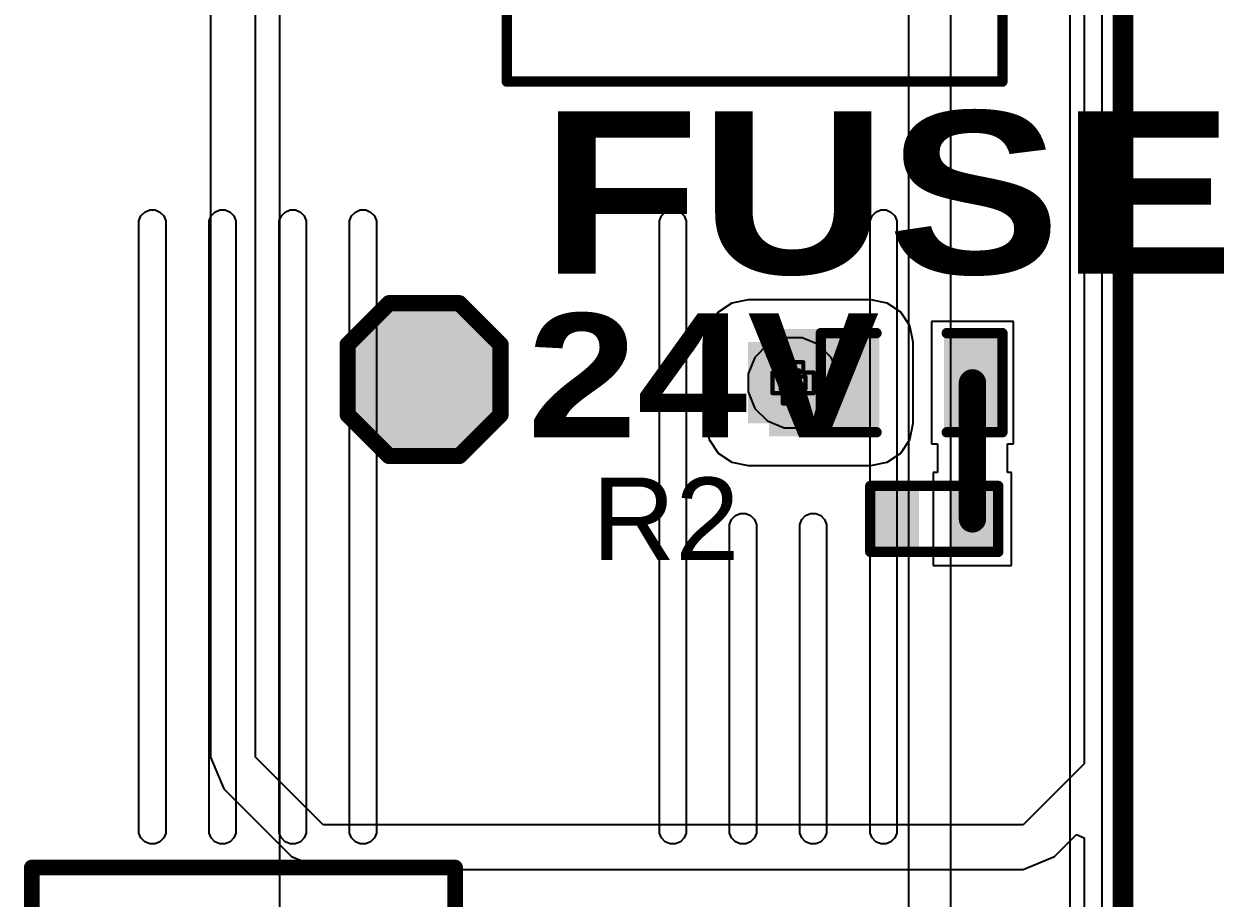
# Model space of a CAD drawing. Header units: inches. Extents: x -4 to 5258, y -4 to 5281.
# Drawn here: x 132.48 to 147.23, y 30.85 to 41.61 of the extents above; entities that cross this region are included whole.
import ezdxf

# ---------------------------------------------------------------- set-up
doc = ezdxf.new("R2010")
doc.units = ezdxf.units.IN
for name, color, linetype in [('Board Outline', 216, 'Continuous'), ('Bottom Layer', 5, 'Continuous'), ('Bottom Solder', 6, 'Continuous'), ('Drill Drawing', 1, 'Continuous'), ('Layer 1', 16, 'Continuous'), ('Layer 2', 76, 'Continuous'), ('Multi-Layer', 9, 'Continuous'), ('Pad Holes', 156, 'Continuous'), ('Top Layer', 1, 'Continuous'), ('Top Overlay', 2, 'Continuous'), ('Top Paste', 8, 'Continuous'), ('Top Solder', 216, 'Continuous'), ('Via Holes', 16, 'Continuous')]:
    doc.layers.add(name, color=color, linetype=linetype)
doc.styles.add('Arial', font='', dxfattribs={"height": 0.2})
doc.styles.add('Arial Black_Bold', font='', dxfattribs={"height": 0.2})
doc.styles.get('Arial').set_extended_font_data('Arial')
doc.styles.get('Arial Black_Bold').set_extended_font_data('Arial Black', bold=True)

# ---------------------------------------------------------------- blocks, each defined once
blk = doc.blocks.new('T__________35')
at = {"layer": 'Top Layer'}
blk.add_hatch(color=1, dxfattribs=at).paths.add_polyline_path([(0.381, 0.762), (-0.381, 0.762), (-0.762, 0.381), (-0.762, -0.381), (-0.381, -0.762), (0.381, -0.762), (0.762, -0.381), (0.762, 0.381)])
at = {"layer": 'Top Paste'}
blk.add_hatch(color=8, dxfattribs=at).paths.add_polyline_path([(0.381, 0.762), (-0.381, 0.762), (-0.762, 0.381), (-0.762, -0.381), (-0.381, -0.762), (0.381, -0.762), (0.762, -0.381), (0.762, 0.381)])
at = {"layer": 'Top Solder'}
blk.add_hatch(color=216, dxfattribs=at).paths.add_polyline_path([(0.432, 0.864), (-0.432, 0.864), (-0.864, 0.432), (-0.864, -0.432), (-0.432, -0.864), (0.432, -0.864), (0.864, -0.432), (0.864, 0.432)])
at = {"layer": 'Top Overlay'}
for points in [[(-0.94, 0.432, 0.2, 0.2, 0), (-0.432, 0.94, 0.2, 0.2, 0)], [(-0.432, 0.94, 0.2, 0.2, 0), (0.432, 0.94, 0.2, 0.2, 0)], [(0.432, 0.94, 0.2, 0.2, 0), (0.94, 0.432, 0.2, 0.2, 0)], [(-0.94, -0.432, 0.2, 0.2, 0), (-0.94, 0.432, 0.2, 0.2, 0)], [(0.94, -0.432, 0.2, 0.2, 0), (0.94, 0.432, 0.2, 0.2, 0)], [(-0.94, -0.432, 0.2, 0.2, 0), (-0.432, -0.94, 0.2, 0.2, 0)], [(0.432, -0.94, 0.2, 0.2, 0), (0.94, -0.432, 0.2, 0.2, 0)], [(-0.432, -0.94, 0.2, 0.2, 0), (0.432, -0.94, 0.2, 0.2, 0)]]:
    blk.add_lwpolyline(points, format="xyseb", dxfattribs=at)
for points in [[(-0.482, 0.94, 0.1, 0.1, 1), (-0.382, 0.94, 0.1, 0.1, 1)], [(-0.482, 0.94, 0.1, 0.1, 1), (-0.382, 0.94, 0.1, 0.1, 1)], [(0.382, 0.94, 0.1, 0.1, 1), (0.482, 0.94, 0.1, 0.1, 1)], [(0.382, 0.94, 0.1, 0.1, 1), (0.482, 0.94, 0.1, 0.1, 1)], [(-0.99, 0.432, 0.1, 0.1, 1), (-0.89, 0.432, 0.1, 0.1, 1)], [(-0.99, 0.432, 0.1, 0.1, 1), (-0.89, 0.432, 0.1, 0.1, 1)], [(0.89, 0.432, 0.1, 0.1, 1), (0.99, 0.432, 0.1, 0.1, 1)], [(0.89, 0.432, 0.1, 0.1, 1), (0.99, 0.432, 0.1, 0.1, 1)], [(-0.99, -0.432, 0.1, 0.1, 1), (-0.89, -0.432, 0.1, 0.1, 1)], [(-0.99, -0.432, 0.1, 0.1, 1), (-0.89, -0.432, 0.1, 0.1, 1)], [(0.89, -0.432, 0.1, 0.1, 1), (0.99, -0.432, 0.1, 0.1, 1)], [(0.89, -0.432, 0.1, 0.1, 1), (0.99, -0.432, 0.1, 0.1, 1)], [(-0.482, -0.94, 0.1, 0.1, 1), (-0.382, -0.94, 0.1, 0.1, 1)], [(-0.482, -0.94, 0.1, 0.1, 1), (-0.382, -0.94, 0.1, 0.1, 1)], [(0.382, -0.94, 0.1, 0.1, 1), (0.482, -0.94, 0.1, 0.1, 1)], [(0.382, -0.94, 0.1, 0.1, 1), (0.482, -0.94, 0.1, 0.1, 1)]]:
    blk.add_lwpolyline(points, format="xyseb", close=True, dxfattribs=at)
blk = doc.blocks.new('R___0402_166')
at = {"layer": 'Top Layer'}
for points in [[(-0.699, -0.318), (-0.699, 0.318), (-0.241, 0.318), (-0.241, -0.318)], [(0.241, -0.318), (0.241, 0.318), (0.699, 0.318), (0.699, -0.318)]]:
    blk.add_hatch(color=1, dxfattribs=at).paths.add_polyline_path(points)
at = {"layer": 'Top Paste'}
for points in [[(-0.699, -0.318), (-0.699, 0.318), (-0.241, 0.318), (-0.241, -0.318)], [(0.241, -0.318), (0.241, 0.318), (0.699, 0.318), (0.699, -0.318)]]:
    blk.add_hatch(color=8, dxfattribs=at).paths.add_polyline_path(points)
at = {"layer": 'Top Solder'}
for points in [[(-0.754, -0.373), (-0.754, 0.373), (-0.186, 0.373), (-0.186, -0.373)], [(0.186, -0.373), (0.186, 0.373), (0.754, 0.373), (0.754, -0.373)]]:
    blk.add_hatch(color=216, dxfattribs=at).paths.add_polyline_path(points)
at = {"layer": 'Top Overlay'}
for points in [[(-0.787, -0.406, 0.127, 0.127, 0), (-0.787, 0.406, 0.127, 0.127, 0)], [(-0.787, 0.406, 0.127, 0.127, 0), (0.787, 0.406, 0.127, 0.127, 0)], [(0.787, -0.406, 0.127, 0.127, 0), (0.787, 0.406, 0.127, 0.127, 0)], [(-0.787, -0.406, 0.127, 0.127, 0), (0.787, -0.406, 0.127, 0.127, 0)], [(-0.813, -0.432, 0.00323, 0.00323, 0), (0.813, -0.432, 0.00323, 0.00323, 0)]]:
    blk.add_lwpolyline(points, format="xyseb", dxfattribs=at)
for points in [[(-0.819, 0.406, 0.0635, 0.0635, 1), (-0.756, 0.406, 0.0635, 0.0635, 1)], [(-0.819, 0.406, 0.0635, 0.0635, 1), (-0.756, 0.406, 0.0635, 0.0635, 1)], [(0.756, 0.406, 0.0635, 0.0635, 1), (0.819, 0.406, 0.0635, 0.0635, 1)], [(0.756, 0.406, 0.0635, 0.0635, 1), (0.819, 0.406, 0.0635, 0.0635, 1)], [(-0.819, -0.406, 0.0635, 0.0635, 1), (-0.756, -0.406, 0.0635, 0.0635, 1)], [(-0.819, -0.406, 0.0635, 0.0635, 1), (-0.756, -0.406, 0.0635, 0.0635, 1)], [(-0.814, -0.432, 0.00161, 0.00161, 1), (-0.812, -0.432, 0.00161, 0.00161, 1)], [(0.756, -0.406, 0.0635, 0.0635, 1), (0.819, -0.406, 0.0635, 0.0635, 1)], [(0.756, -0.406, 0.0635, 0.0635, 1), (0.819, -0.406, 0.0635, 0.0635, 1)], [(0.812, -0.432, 0.00161, 0.00161, 1), (0.814, -0.432, 0.00161, 0.00161, 1)]]:
    blk.add_lwpolyline(points, format="xyseb", close=True, dxfattribs=at)
blk = doc.blocks.new('LED_0603_204')
at = {"layer": 'Top Layer'}
for points in [[(-1, 0.5), (-0.5, 0.5), (-0.5, -0.5), (-1, -0.5)], [(0.5, 0.5), (1, 0.5), (1, -0.5), (0.5, -0.5)]]:
    blk.add_hatch(color=1, dxfattribs=at).paths.add_polyline_path(points)
at = {"layer": 'Top Overlay'}
blk.add_hatch(color=2, dxfattribs=at).paths.add_polyline_path([(1.118, -0.66), (1.753, -0.66), (1.753, 0.66), (1.118, 0.66)])
at = {"layer": 'Top Paste'}
for points in [[(-1, 0.5), (-0.5, 0.5), (-0.5, -0.5), (-1, -0.5)], [(0.5, 0.5), (1, 0.5), (1, -0.5), (0.5, -0.5)]]:
    blk.add_hatch(color=8, dxfattribs=at).paths.add_polyline_path(points)
at = {"layer": 'Top Solder'}
for points in [[(-1.102, 0.602), (-0.398, 0.602), (-0.398, -0.602), (-1.102, -0.602)], [(0.398, 0.602), (1.102, 0.602), (1.102, -0.602), (0.398, -0.602)]]:
    blk.add_hatch(color=216, dxfattribs=at).paths.add_polyline_path(points)
at = {"layer": 'Top Overlay'}
for points in [[(-0.432, 0.61, 0.127, 0.127, 0), (-1.118, 0.61, 0.127, 0.127, 0)], [(-1.118, -0.61, 0.127, 0.127, 0), (-1.118, 0.61, 0.127, 0.127, 0)], [(1.118, 0.61, 0.127, 0.127, 0), (0.432, 0.61, 0.127, 0.127, 0)], [(1.118, 0.61, 0.127, 0.127, 0), (1.118, -0.61, 0.127, 0.127, 0)], [(-0.432, -0.61, 0.127, 0.127, 0), (-1.118, -0.61, 0.127, 0.127, 0)], [(1.118, -0.61, 0.127, 0.127, 0), (0.432, -0.61, 0.127, 0.127, 0)]]:
    blk.add_lwpolyline(points, format="xyseb", dxfattribs=at)
for points in [[(-1.149, 0.61, 0.0635, 0.0635, 1), (-1.086, 0.61, 0.0635, 0.0635, 1)], [(-1.149, 0.61, 0.0635, 0.0635, 1), (-1.086, 0.61, 0.0635, 0.0635, 1)], [(-0.464, 0.61, 0.0635, 0.0635, 1), (-0.4, 0.61, 0.0635, 0.0635, 1)], [(0.4, 0.61, 0.0635, 0.0635, 1), (0.464, 0.61, 0.0635, 0.0635, 1)], [(1.086, 0.61, 0.0635, 0.0635, 1), (1.149, 0.61, 0.0635, 0.0635, 1)], [(1.086, 0.61, 0.0635, 0.0635, 1), (1.149, 0.61, 0.0635, 0.0635, 1)], [(-1.149, -0.61, 0.0635, 0.0635, 1), (-1.086, -0.61, 0.0635, 0.0635, 1)], [(-1.149, -0.61, 0.0635, 0.0635, 1), (-1.086, -0.61, 0.0635, 0.0635, 1)], [(-0.464, -0.61, 0.0635, 0.0635, 1), (-0.4, -0.61, 0.0635, 0.0635, 1)], [(0.4, -0.61, 0.0635, 0.0635, 1), (0.464, -0.61, 0.0635, 0.0635, 1)], [(1.086, -0.61, 0.0635, 0.0635, 1), (1.149, -0.61, 0.0635, 0.0635, 1)], [(1.086, -0.61, 0.0635, 0.0635, 1), (1.149, -0.61, 0.0635, 0.0635, 1)]]:
    blk.add_lwpolyline(points, format="xyseb", close=True, dxfattribs=at)
blk = doc.blocks.new('178_6165_0002_217')
at = {"layer": 'Bottom Layer'}
blk.add_hatch(color=5, dxfattribs=at).paths.add_polyline_path([(-7.5, 2.35), (-5.3, 2.35), (-5.3, 0.15), (-7.5, 0.15)])
h = blk.add_hatch(color=5, dxfattribs=at)
edge = h.paths.add_edge_path()
edge.add_arc((-2.9, 1.25), 1.1, 0, 360)
h = blk.add_hatch(color=5, dxfattribs=at)
edge = h.paths.add_edge_path()
edge.add_arc((2.9, 1.25), 1.1, 0, 360)
h = blk.add_hatch(color=5, dxfattribs=at)
edge = h.paths.add_edge_path()
edge.add_arc((6.4, 1.25), 1.1, 0, 360)
h = blk.add_hatch(color=5, dxfattribs=at)
edge = h.paths.add_edge_path()
edge.add_arc((-6.4, -1.25), 1.1, 0, 360)
h = blk.add_hatch(color=5, dxfattribs=at)
edge = h.paths.add_edge_path()
edge.add_arc((-2.9, -1.25), 1.1, 0, 360)
h = blk.add_hatch(color=5, dxfattribs=at)
edge = h.paths.add_edge_path()
edge.add_arc((2.9, -1.25), 1.1, 0, 360)
h = blk.add_hatch(color=5, dxfattribs=at)
edge = h.paths.add_edge_path()
edge.add_arc((6.4, -1.25), 1.1, 0, 360)
at = {"layer": 'Bottom Solder'}
blk.add_hatch(color=6, dxfattribs=at).paths.add_polyline_path([(-7.551, 2.401), (-5.249, 2.401), (-5.249, 0.099), (-7.551, 0.099)])
h = blk.add_hatch(color=6, dxfattribs=at)
edge = h.paths.add_edge_path()
edge.add_arc((-2.9, 1.25), 1.151, 0, 360)
h = blk.add_hatch(color=6, dxfattribs=at)
edge = h.paths.add_edge_path()
edge.add_arc((2.9, 1.25), 1.151, 0, 360)
h = blk.add_hatch(color=6, dxfattribs=at)
edge = h.paths.add_edge_path()
edge.add_arc((6.4, 1.25), 1.151, 0, 360)
h = blk.add_hatch(color=6, dxfattribs=at)
edge = h.paths.add_edge_path()
edge.add_arc((0, 0), 0.102, 0, 360)
h = blk.add_hatch(color=6, dxfattribs=at)
edge = h.paths.add_edge_path()
edge.add_arc((-6.4, -1.25), 1.151, 0, 360)
h = blk.add_hatch(color=6, dxfattribs=at)
edge = h.paths.add_edge_path()
edge.add_arc((-2.9, -1.25), 1.151, 0, 360)
h = blk.add_hatch(color=6, dxfattribs=at)
edge = h.paths.add_edge_path()
edge.add_arc((2.9, -1.25), 1.151, 0, 360)
h = blk.add_hatch(color=6, dxfattribs=at)
edge = h.paths.add_edge_path()
edge.add_arc((6.4, -1.25), 1.151, 0, 360)
at = {"layer": 'Layer 1'}
blk.add_hatch(color=16, dxfattribs=at).paths.add_polyline_path([(-7.5, 2.35), (-5.3, 2.35), (-5.3, 0.15), (-7.5, 0.15)])
h = blk.add_hatch(color=16, dxfattribs=at)
edge = h.paths.add_edge_path()
edge.add_arc((-2.9, 1.25), 1.1, 0, 360)
h = blk.add_hatch(color=16, dxfattribs=at)
edge = h.paths.add_edge_path()
edge.add_arc((2.9, 1.25), 1.1, 0, 360)
h = blk.add_hatch(color=16, dxfattribs=at)
edge = h.paths.add_edge_path()
edge.add_arc((6.4, 1.25), 1.1, 0, 360)
h = blk.add_hatch(color=16, dxfattribs=at)
edge = h.paths.add_edge_path()
edge.add_arc((-6.4, -1.25), 1.1, 0, 360)
h = blk.add_hatch(color=16, dxfattribs=at)
edge = h.paths.add_edge_path()
edge.add_arc((-2.9, -1.25), 1.1, 0, 360)
h = blk.add_hatch(color=16, dxfattribs=at)
edge = h.paths.add_edge_path()
edge.add_arc((2.9, -1.25), 1.1, 0, 360)
h = blk.add_hatch(color=16, dxfattribs=at)
edge = h.paths.add_edge_path()
edge.add_arc((6.4, -1.25), 1.1, 0, 360)
at = {"layer": 'Layer 2'}
blk.add_hatch(color=76, dxfattribs=at).paths.add_polyline_path([(-7.5, 2.35), (-5.3, 2.35), (-5.3, 0.15), (-7.5, 0.15)])
h = blk.add_hatch(color=76, dxfattribs=at)
edge = h.paths.add_edge_path()
edge.add_arc((-2.9, 1.25), 1.1, 0, 360)
h = blk.add_hatch(color=76, dxfattribs=at)
edge = h.paths.add_edge_path()
edge.add_arc((2.9, 1.25), 1.1, 0, 360)
h = blk.add_hatch(color=76, dxfattribs=at)
edge = h.paths.add_edge_path()
edge.add_arc((6.4, 1.25), 1.1, 0, 360)
h = blk.add_hatch(color=76, dxfattribs=at)
edge = h.paths.add_edge_path()
edge.add_arc((-6.4, -1.25), 1.1, 0, 360)
h = blk.add_hatch(color=76, dxfattribs=at)
edge = h.paths.add_edge_path()
edge.add_arc((-2.9, -1.25), 1.1, 0, 360)
h = blk.add_hatch(color=76, dxfattribs=at)
edge = h.paths.add_edge_path()
edge.add_arc((2.9, -1.25), 1.1, 0, 360)
h = blk.add_hatch(color=76, dxfattribs=at)
edge = h.paths.add_edge_path()
edge.add_arc((6.4, -1.25), 1.1, 0, 360)
at = {"layer": 'Multi-Layer'}
blk.add_hatch(color=9, dxfattribs=at).paths.add_polyline_path([(-7.5, 2.35), (-5.3, 2.35), (-5.3, 0.15), (-7.5, 0.15)])
h = blk.add_hatch(color=9, dxfattribs=at)
edge = h.paths.add_edge_path()
edge.add_arc((-2.9, 1.25), 1.1, 0, 360)
h = blk.add_hatch(color=9, dxfattribs=at)
edge = h.paths.add_edge_path()
edge.add_arc((2.9, 1.25), 1.1, 0, 360)
h = blk.add_hatch(color=9, dxfattribs=at)
edge = h.paths.add_edge_path()
edge.add_arc((6.4, 1.25), 1.1, 0, 360)
h = blk.add_hatch(color=9, dxfattribs=at)
edge = h.paths.add_edge_path()
edge.add_arc((-6.4, -1.25), 1.1, 0, 360)
h = blk.add_hatch(color=9, dxfattribs=at)
edge = h.paths.add_edge_path()
edge.add_arc((-2.9, -1.25), 1.1, 0, 360)
h = blk.add_hatch(color=9, dxfattribs=at)
edge = h.paths.add_edge_path()
edge.add_arc((2.9, -1.25), 1.1, 0, 360)
h = blk.add_hatch(color=9, dxfattribs=at)
edge = h.paths.add_edge_path()
edge.add_arc((6.4, -1.25), 1.1, 0, 360)
at = {"layer": 'Pad Holes'}
h = blk.add_hatch(color=7, dxfattribs=at)
edge = h.paths.add_edge_path()
edge.add_arc((-6.4, 1.25), 0.75, 0, 360)
h = blk.add_hatch(color=7, dxfattribs=at)
edge = h.paths.add_edge_path()
edge.add_arc((-2.9, 1.25), 0.75, 0, 360)
h = blk.add_hatch(color=7, dxfattribs=at)
edge = h.paths.add_edge_path()
edge.add_arc((2.9, 1.25), 0.75, 0, 360)
h = blk.add_hatch(color=7, dxfattribs=at)
edge = h.paths.add_edge_path()
edge.add_arc((6.4, 1.25), 0.75, 0, 360)
h = blk.add_hatch(color=7, dxfattribs=at)
edge = h.paths.add_edge_path()
edge.add_arc((0, 0), 1.25, 0, 360)
h = blk.add_hatch(color=7, dxfattribs=at)
edge = h.paths.add_edge_path()
edge.add_arc((-6.4, -1.25), 0.75, 0, 360)
h = blk.add_hatch(color=7, dxfattribs=at)
edge = h.paths.add_edge_path()
edge.add_arc((-2.9, -1.25), 0.75, 0, 360)
h = blk.add_hatch(color=7, dxfattribs=at)
edge = h.paths.add_edge_path()
edge.add_arc((2.9, -1.25), 0.75, 0, 360)
h = blk.add_hatch(color=7, dxfattribs=at)
edge = h.paths.add_edge_path()
edge.add_arc((6.4, -1.25), 0.75, 0, 360)
at = {"layer": 'Top Layer'}
blk.add_hatch(color=1, dxfattribs=at).paths.add_polyline_path([(-7.5, 2.35), (-5.3, 2.35), (-5.3, 0.15), (-7.5, 0.15)])
h = blk.add_hatch(color=1, dxfattribs=at)
edge = h.paths.add_edge_path()
edge.add_arc((-2.9, 1.25), 1.1, 0, 360)
h = blk.add_hatch(color=1, dxfattribs=at)
edge = h.paths.add_edge_path()
edge.add_arc((2.9, 1.25), 1.1, 0, 360)
h = blk.add_hatch(color=1, dxfattribs=at)
edge = h.paths.add_edge_path()
edge.add_arc((6.4, 1.25), 1.1, 0, 360)
h = blk.add_hatch(color=1, dxfattribs=at)
edge = h.paths.add_edge_path()
edge.add_arc((-6.4, -1.25), 1.1, 0, 360)
h = blk.add_hatch(color=1, dxfattribs=at)
edge = h.paths.add_edge_path()
edge.add_arc((-2.9, -1.25), 1.1, 0, 360)
h = blk.add_hatch(color=1, dxfattribs=at)
edge = h.paths.add_edge_path()
edge.add_arc((2.9, -1.25), 1.1, 0, 360)
h = blk.add_hatch(color=1, dxfattribs=at)
edge = h.paths.add_edge_path()
edge.add_arc((6.4, -1.25), 1.1, 0, 360)
at = {"layer": 'Top Solder'}
blk.add_hatch(color=216, dxfattribs=at).paths.add_polyline_path([(-7.551, 2.401), (-5.249, 2.401), (-5.249, 0.099), (-7.551, 0.099)])
h = blk.add_hatch(color=216, dxfattribs=at)
edge = h.paths.add_edge_path()
edge.add_arc((-2.9, 1.25), 1.151, 0, 360)
h = blk.add_hatch(color=216, dxfattribs=at)
edge = h.paths.add_edge_path()
edge.add_arc((2.9, 1.25), 1.151, 0, 360)
h = blk.add_hatch(color=216, dxfattribs=at)
edge = h.paths.add_edge_path()
edge.add_arc((6.4, 1.25), 1.151, 0, 360)
h = blk.add_hatch(color=216, dxfattribs=at)
edge = h.paths.add_edge_path()
edge.add_arc((0, 0), 0.102, 0, 360)
h = blk.add_hatch(color=216, dxfattribs=at)
edge = h.paths.add_edge_path()
edge.add_arc((-6.4, -1.25), 1.151, 0, 360)
h = blk.add_hatch(color=216, dxfattribs=at)
edge = h.paths.add_edge_path()
edge.add_arc((-2.9, -1.25), 1.151, 0, 360)
h = blk.add_hatch(color=216, dxfattribs=at)
edge = h.paths.add_edge_path()
edge.add_arc((2.9, -1.25), 1.151, 0, 360)
h = blk.add_hatch(color=216, dxfattribs=at)
edge = h.paths.add_edge_path()
edge.add_arc((6.4, -1.25), 1.151, 0, 360)
at = {"layer": 'Top Overlay'}
for points in [[(10.033, 3.048, 0.127, 0.127, 0), (-10.033, 3.048, 0.127, 0.127, 0)], [(-10.033, -3.048, 0.127, 0.127, 0), (-10.033, 3.048, 0.127, 0.127, 0)], [(10.033, -3.048, 0.127, 0.127, 0), (10.033, 3.048, 0.127, 0.127, 0)], [(10.033, -3.048, 0.127, 0.127, 0), (-10.033, -3.048, 0.127, 0.127, 0)]]:
    blk.add_lwpolyline(points, format="xyseb", dxfattribs=at)
for points in [[(-10.065, 3.048, 0.0635, 0.0635, 1), (-10.001, 3.048, 0.0635, 0.0635, 1)], [(-10.065, 3.048, 0.0635, 0.0635, 1), (-10.001, 3.048, 0.0635, 0.0635, 1)], [(10.001, 3.048, 0.0635, 0.0635, 1), (10.065, 3.048, 0.0635, 0.0635, 1)], [(10.001, 3.048, 0.0635, 0.0635, 1), (10.065, 3.048, 0.0635, 0.0635, 1)], [(-10.065, -3.048, 0.0635, 0.0635, 1), (-10.001, -3.048, 0.0635, 0.0635, 1)], [(-10.065, -3.048, 0.0635, 0.0635, 1), (-10.001, -3.048, 0.0635, 0.0635, 1)], [(10.001, -3.048, 0.0635, 0.0635, 1), (10.065, -3.048, 0.0635, 0.0635, 1)], [(10.001, -3.048, 0.0635, 0.0635, 1), (10.065, -3.048, 0.0635, 0.0635, 1)]]:
    blk.add_lwpolyline(points, format="xyseb", close=True, dxfattribs=at)
at = {"layer": 'Top Overlay', "style": 'Arial'}
blk.add_text('1', height=0.8, dxfattribs=at).set_placement((-8.128, 1.041))

msp = doc.modelspace()

# ---------------------------------------------------------------- hatches: boundary and pattern name
at = {"layer": 'Bottom Layer'}
h = msp.add_hatch(color=5, dxfattribs=at)
edge = h.paths.add_edge_path()
edge.add_arc((141.935, 37.191), 0.3, 0, 360)
at = {"layer": 'Bottom Solder'}
h = msp.add_hatch(color=6, dxfattribs=at)
edge = h.paths.add_edge_path()
edge.add_arc((141.935, 37.191), 0.402, 0, 360)
at = {"layer": 'Layer 1'}
h = msp.add_hatch(color=16, dxfattribs=at)
edge = h.paths.add_edge_path()
edge.add_arc((141.935, 37.191), 0.3, 0, 360)
at = {"layer": 'Layer 2'}
h = msp.add_hatch(color=76, dxfattribs=at)
edge = h.paths.add_edge_path()
edge.add_arc((141.935, 37.191), 0.3, 0, 360)
at = {"layer": 'Top Layer'}
msp.add_hatch(color=1, dxfattribs=at).paths.add_polyline_path([(141.381, 36.693), (142.893, 36.693), (142.893, 37.693), (141.381, 37.693)])
h = msp.add_hatch(color=1, dxfattribs=at)
edge = h.paths.add_edge_path()
edge.add_arc((141.935, 37.191), 0.3, 0, 360)
at = {"layer": 'Top Solder'}
h = msp.add_hatch(color=216, dxfattribs=at)
edge = h.paths.add_edge_path()
edge.add_arc((141.935, 37.191), 0.402, 0, 360)
at = {"layer": 'Via Holes'}
h = msp.add_hatch(color=7, dxfattribs=at)
edge = h.paths.add_edge_path()
edge.add_arc((141.935, 37.191), 0.15, 0, 360)

# ---------------------------------------------------------------- linework, layer by layer
at = {"layer": 'Board Outline'}
msp.add_lwpolyline([(145.991, -3.991, 0.254, 0.254, 0), (145.991, 106.009, 0.254, 0.254, 0)], format="xyseb", dxfattribs=at)
at = {"layer": 'Bottom Layer'}
for p, q in [((145.34, 51.36), (145.34, 3.655)), ((141.621, 37.661), (141.465, 37.505)), ((141.824, 37.745), (141.621, 37.661)), ((142.045, 37.745), (141.824, 37.745)), ((142.248, 37.661), (142.045, 37.745)), ((142.404, 37.505), (142.248, 37.661)), ((141.465, 37.505), (141.381, 37.301)), ((142.489, 37.301), (142.404, 37.505)), ((141.381, 37.301), (141.381, 37.081)), ((142.489, 37.081), (142.489, 37.301)), ((141.381, 37.081), (141.465, 36.877)), ((142.404, 36.877), (142.489, 37.081)), ((141.465, 36.877), (141.621, 36.722)), ((142.248, 36.722), (142.404, 36.877)), ((141.621, 36.722), (141.824, 36.637)), ((141.824, 36.637), (142.045, 36.637)), ((142.045, 36.637), (142.248, 36.722))]:
    msp.add_line(p, q, dxfattribs=at)
at = {"layer": 'Bottom Solder'}
for p, q in [((133.914, 39.246), (133.961, 39.293)), ((133.961, 39.293), (134.022, 39.318)), ((134.022, 39.318), (134.054, 39.318)), ((134.054, 39.318), (134.087, 39.318)), ((134.087, 39.318), (134.148, 39.293)), ((134.148, 39.293), (134.194, 39.246)), ((134.778, 39.246), (134.824, 39.293)), ((134.824, 39.293), (134.885, 39.318)), ((134.885, 39.318), (134.918, 39.318)), ((134.918, 39.318), (134.951, 39.318)), ((134.951, 39.318), (135.011, 39.293)), ((135.011, 39.293), (135.058, 39.246)), ((135.642, 39.246), (135.688, 39.293)), ((135.688, 39.293), (135.749, 39.318)), ((135.749, 39.318), (135.782, 39.318)), ((135.782, 39.318), (135.814, 39.318)), ((135.814, 39.318), (135.875, 39.293)), ((135.875, 39.293), (135.922, 39.246)), ((136.505, 39.246), (136.552, 39.293)), ((136.552, 39.293), (136.612, 39.318)), ((136.612, 39.318), (136.645, 39.318)), ((136.645, 39.318), (136.678, 39.318)), ((136.678, 39.318), (136.739, 39.293)), ((136.739, 39.293), (136.785, 39.246)), ((140.315, 39.246), (140.362, 39.293)), ((140.362, 39.293), (140.422, 39.318)), ((140.422, 39.318), (140.455, 39.318)), ((140.455, 39.318), (140.488, 39.318)), ((140.488, 39.318), (140.549, 39.293)), ((140.549, 39.293), (140.595, 39.246)), ((142.906, 39.246), (142.952, 39.293)), ((142.952, 39.293), (143.013, 39.318)), ((143.013, 39.318), (143.046, 39.318)), ((143.046, 39.318), (143.079, 39.318)), ((143.079, 39.318), (143.139, 39.293)), ((143.139, 39.293), (143.186, 39.246)), ((133.889, 39.186), (133.914, 39.246)), ((133.889, 39.153), (133.889, 39.186)), ((133.889, 31.685), (133.889, 39.153)), ((134.194, 39.246), (134.219, 39.186)), ((134.219, 39.186), (134.219, 39.153)), ((134.219, 39.153), (134.219, 39.153)), ((134.219, 39.153), (134.219, 31.685)), ((134.753, 39.186), (134.778, 39.246)), ((134.753, 39.153), (134.753, 39.186)), ((134.753, 31.685), (134.753, 39.153)), ((135.058, 39.246), (135.083, 39.186)), ((135.083, 39.186), (135.083, 39.153)), ((135.083, 39.153), (135.083, 39.153)), ((135.083, 39.153), (135.083, 31.685)), ((135.616, 39.186), (135.642, 39.246)), ((135.616, 39.153), (135.616, 39.186)), ((135.616, 31.685), (135.616, 39.153)), ((135.922, 39.246), (135.947, 39.186)), ((135.947, 39.186), (135.947, 39.153)), ((135.947, 39.153), (135.947, 39.153)), ((135.947, 39.153), (135.947, 31.685)), ((136.48, 39.186), (136.505, 39.246)), ((136.48, 39.153), (136.48, 39.186)), ((136.48, 31.685), (136.48, 39.153)), ((136.785, 39.246), (136.81, 39.186)), ((136.81, 39.186), (136.81, 39.153)), ((136.81, 39.153), (136.81, 39.153)), ((136.81, 39.153), (136.81, 31.685)), ((140.29, 39.186), (140.315, 39.246)), ((140.29, 39.153), (140.29, 39.186)), ((140.29, 31.685), (140.29, 39.153)), ((140.595, 39.246), (140.62, 39.186)), ((140.62, 39.186), (140.62, 39.153)), ((140.62, 39.153), (140.62, 39.153)), ((140.62, 39.153), (140.62, 31.685)), ((142.881, 39.186), (142.906, 39.246)), ((142.881, 39.153), (142.881, 39.186)), ((142.881, 31.685), (142.881, 39.153)), ((143.186, 39.246), (143.211, 39.186)), ((143.211, 39.186), (143.211, 39.153)), ((143.211, 39.153), (143.211, 39.153)), ((143.211, 39.153), (143.211, 31.685)), ((141.225, 35.557), (141.286, 35.582)), ((141.286, 35.582), (141.319, 35.582)), ((141.319, 35.582), (141.352, 35.582)), ((141.352, 35.582), (141.412, 35.557)), ((142.089, 35.557), (142.15, 35.582)), ((142.15, 35.582), (142.182, 35.582)), ((142.182, 35.582), (142.215, 35.582)), ((142.215, 35.582), (142.276, 35.557)), ((141.154, 35.45), (141.179, 35.511)), ((141.154, 35.417), (141.154, 35.45)), ((141.179, 35.511), (141.225, 35.557)), ((141.412, 35.557), (141.459, 35.511)), ((141.459, 35.511), (141.484, 35.45)), ((141.484, 35.45), (141.484, 35.417)), ((142.017, 35.45), (142.042, 35.511)), ((142.017, 35.417), (142.017, 35.45)), ((142.042, 35.511), (142.089, 35.557)), ((142.276, 35.557), (142.322, 35.511)), ((142.322, 35.511), (142.347, 35.45)), ((142.347, 35.45), (142.347, 35.417)), ((141.154, 31.685), (141.154, 35.417)), ((141.484, 35.417), (141.484, 35.417)), ((141.484, 35.417), (141.484, 31.685)), ((142.017, 31.685), (142.017, 35.417)), ((142.347, 35.417), (142.347, 35.417)), ((142.347, 35.417), (142.347, 31.685)), ((133.889, 31.685), (133.889, 31.685)), ((133.889, 31.652), (133.889, 31.685)), ((133.914, 31.592), (133.889, 31.652)), ((133.961, 31.545), (133.914, 31.592)), ((134.194, 31.592), (134.148, 31.545)), ((134.219, 31.652), (134.194, 31.592)), ((134.219, 31.685), (134.219, 31.652)), ((134.753, 31.685), (134.753, 31.685)), ((134.753, 31.652), (134.753, 31.685)), ((134.778, 31.592), (134.753, 31.652)), ((134.824, 31.545), (134.778, 31.592)), ((135.058, 31.592), (135.011, 31.545)), ((135.083, 31.652), (135.058, 31.592)), ((135.083, 31.685), (135.083, 31.652)), ((135.616, 31.685), (135.616, 31.685)), ((135.616, 31.652), (135.616, 31.685)), ((135.642, 31.592), (135.616, 31.652)), ((135.688, 31.545), (135.642, 31.592)), ((135.922, 31.592), (135.875, 31.545)), ((135.947, 31.652), (135.922, 31.592)), ((135.947, 31.685), (135.947, 31.652)), ((136.48, 31.685), (136.48, 31.685)), ((136.48, 31.652), (136.48, 31.685)), ((136.505, 31.592), (136.48, 31.652)), ((136.552, 31.545), (136.505, 31.592)), ((136.785, 31.592), (136.739, 31.545)), ((136.81, 31.652), (136.785, 31.592)), ((136.81, 31.685), (136.81, 31.652)), ((140.29, 31.685), (140.29, 31.685)), ((140.29, 31.652), (140.29, 31.685)), ((140.315, 31.592), (140.29, 31.652)), ((140.362, 31.545), (140.315, 31.592)), ((140.595, 31.592), (140.549, 31.545)), ((140.62, 31.652), (140.595, 31.592)), ((140.62, 31.685), (140.62, 31.652)), ((141.154, 31.685), (141.154, 31.685)), ((141.154, 31.652), (141.154, 31.685)), ((141.179, 31.592), (141.154, 31.652)), ((141.225, 31.545), (141.179, 31.592)), ((141.459, 31.592), (141.412, 31.545)), ((141.484, 31.652), (141.459, 31.592)), ((141.484, 31.685), (141.484, 31.652)), ((142.017, 31.685), (142.017, 31.685)), ((142.017, 31.652), (142.017, 31.685)), ((142.042, 31.592), (142.017, 31.652)), ((142.089, 31.545), (142.042, 31.592)), ((142.322, 31.592), (142.276, 31.545)), ((142.347, 31.652), (142.322, 31.592)), ((142.347, 31.685), (142.347, 31.652)), ((142.881, 31.685), (142.881, 31.685)), ((142.881, 31.652), (142.881, 31.685)), ((142.906, 31.592), (142.881, 31.652)), ((142.952, 31.545), (142.906, 31.592)), ((143.186, 31.592), (143.139, 31.545)), ((143.211, 31.652), (143.186, 31.592)), ((143.211, 31.685), (143.211, 31.652)), ((134.022, 31.52), (133.961, 31.545)), ((134.054, 31.52), (134.022, 31.52)), ((134.087, 31.52), (134.054, 31.52)), ((134.148, 31.545), (134.087, 31.52)), ((134.885, 31.52), (134.824, 31.545)), ((134.918, 31.52), (134.885, 31.52)), ((134.951, 31.52), (134.918, 31.52)), ((135.011, 31.545), (134.951, 31.52)), ((135.749, 31.52), (135.688, 31.545)), ((135.782, 31.52), (135.749, 31.52)), ((135.814, 31.52), (135.782, 31.52)), ((135.875, 31.545), (135.814, 31.52)), ((136.612, 31.52), (136.552, 31.545)), ((136.645, 31.52), (136.612, 31.52)), ((136.678, 31.52), (136.645, 31.52)), ((136.739, 31.545), (136.678, 31.52)), ((140.422, 31.52), (140.362, 31.545)), ((140.455, 31.52), (140.422, 31.52)), ((140.488, 31.52), (140.455, 31.52)), ((140.549, 31.545), (140.488, 31.52)), ((141.286, 31.52), (141.225, 31.545)), ((141.319, 31.52), (141.286, 31.52)), ((141.352, 31.52), (141.319, 31.52)), ((141.412, 31.545), (141.352, 31.52)), ((142.15, 31.52), (142.089, 31.545)), ((142.182, 31.52), (142.15, 31.52)), ((142.215, 31.52), (142.182, 31.52)), ((142.276, 31.545), (142.215, 31.52)), ((143.013, 31.52), (142.952, 31.545)), ((143.046, 31.52), (143.013, 31.52)), ((143.079, 31.52), (143.046, 31.52)), ((143.139, 31.545), (143.079, 31.52))]:
    msp.add_line(p, q, dxfattribs=at)
at = {"layer": 'Drill Drawing'}
for points in [[(141.681, 37.064, 0.0508, 0.0508, 0), (141.681, 37.318, 0.0508, 0.0508, 0)], [(141.681, 37.318, 0.0508, 0.0508, 0), (141.808, 37.318, 0.0508, 0.0508, 0)], [(141.808, 37.318, 0.0508, 0.0508, 0), (141.808, 37.445, 0.0508, 0.0508, 0)], [(141.808, 37.445, 0.0508, 0.0508, 0), (142.062, 37.445, 0.0508, 0.0508, 0)], [(141.858, 37.267, 0.0508, 0.0508, 0), (141.858, 37.344, 0.0508, 0.0508, 0)], [(141.858, 37.344, 0.0508, 0.0508, 0), (142.011, 37.344, 0.0508, 0.0508, 0)], [(142.011, 37.267, 0.0508, 0.0508, 0), (142.011, 37.344, 0.0508, 0.0508, 0)], [(142.062, 37.318, 0.0508, 0.0508, 0), (142.062, 37.445, 0.0508, 0.0508, 0)], [(142.062, 37.318, 0.0508, 0.0508, 0), (142.189, 37.318, 0.0508, 0.0508, 0)], [(142.189, 37.064, 0.0508, 0.0508, 0), (142.189, 37.318, 0.0508, 0.0508, 0)], [(141.782, 37.115, 0.0508, 0.0508, 0), (141.782, 37.267, 0.0508, 0.0508, 0)], [(141.782, 37.267, 0.0508, 0.0508, 0), (141.858, 37.267, 0.0508, 0.0508, 0)], [(142.011, 37.267, 0.0508, 0.0508, 0), (142.087, 37.267, 0.0508, 0.0508, 0)], [(142.087, 37.115, 0.0508, 0.0508, 0), (142.087, 37.267, 0.0508, 0.0508, 0)], [(141.681, 37.064, 0.0508, 0.0508, 0), (141.808, 37.064, 0.0508, 0.0508, 0)], [(141.782, 37.115, 0.0508, 0.0508, 0), (141.858, 37.115, 0.0508, 0.0508, 0)], [(141.808, 36.937, 0.0508, 0.0508, 0), (141.808, 37.064, 0.0508, 0.0508, 0)], [(141.858, 37.039, 0.0508, 0.0508, 0), (141.858, 37.115, 0.0508, 0.0508, 0)], [(141.858, 37.039, 0.0508, 0.0508, 0), (142.011, 37.039, 0.0508, 0.0508, 0)], [(142.011, 37.115, 0.0508, 0.0508, 0), (142.087, 37.115, 0.0508, 0.0508, 0)], [(142.011, 37.039, 0.0508, 0.0508, 0), (142.011, 37.115, 0.0508, 0.0508, 0)], [(142.062, 37.064, 0.0508, 0.0508, 0), (142.189, 37.064, 0.0508, 0.0508, 0)], [(142.062, 36.937, 0.0508, 0.0508, 0), (142.062, 37.064, 0.0508, 0.0508, 0)], [(141.808, 36.937, 0.0508, 0.0508, 0), (142.062, 36.937, 0.0508, 0.0508, 0)]]:
    msp.add_lwpolyline(points, format="xyseb", dxfattribs=at)
for points in [[(141.668, 37.318, 0.0254, 0.0254, 1), (141.693, 37.318, 0.0254, 0.0254, 1)], [(141.668, 37.318, 0.0254, 0.0254, 1), (141.693, 37.318, 0.0254, 0.0254, 1)], [(141.795, 37.445, 0.0254, 0.0254, 1), (141.82, 37.445, 0.0254, 0.0254, 1)], [(141.795, 37.445, 0.0254, 0.0254, 1), (141.82, 37.445, 0.0254, 0.0254, 1)], [(141.795, 37.318, 0.0254, 0.0254, 1), (141.82, 37.318, 0.0254, 0.0254, 1)], [(141.795, 37.318, 0.0254, 0.0254, 1), (141.82, 37.318, 0.0254, 0.0254, 1)], [(141.846, 37.344, 0.0254, 0.0254, 1), (141.871, 37.344, 0.0254, 0.0254, 1)], [(141.846, 37.344, 0.0254, 0.0254, 1), (141.871, 37.344, 0.0254, 0.0254, 1)], [(141.998, 37.344, 0.0254, 0.0254, 1), (142.023, 37.344, 0.0254, 0.0254, 1)], [(141.998, 37.344, 0.0254, 0.0254, 1), (142.023, 37.344, 0.0254, 0.0254, 1)], [(142.049, 37.445, 0.0254, 0.0254, 1), (142.074, 37.445, 0.0254, 0.0254, 1)], [(142.049, 37.445, 0.0254, 0.0254, 1), (142.074, 37.445, 0.0254, 0.0254, 1)], [(142.049, 37.318, 0.0254, 0.0254, 1), (142.074, 37.318, 0.0254, 0.0254, 1)], [(142.049, 37.318, 0.0254, 0.0254, 1), (142.074, 37.318, 0.0254, 0.0254, 1)], [(142.176, 37.318, 0.0254, 0.0254, 1), (142.201, 37.318, 0.0254, 0.0254, 1)], [(142.176, 37.318, 0.0254, 0.0254, 1), (142.201, 37.318, 0.0254, 0.0254, 1)], [(141.769, 37.267, 0.0254, 0.0254, 1), (141.795, 37.267, 0.0254, 0.0254, 1)], [(141.769, 37.267, 0.0254, 0.0254, 1), (141.795, 37.267, 0.0254, 0.0254, 1)], [(141.846, 37.267, 0.0254, 0.0254, 1), (141.871, 37.267, 0.0254, 0.0254, 1)], [(141.846, 37.267, 0.0254, 0.0254, 1), (141.871, 37.267, 0.0254, 0.0254, 1)], [(141.998, 37.267, 0.0254, 0.0254, 1), (142.023, 37.267, 0.0254, 0.0254, 1)], [(141.998, 37.267, 0.0254, 0.0254, 1), (142.023, 37.267, 0.0254, 0.0254, 1)], [(142.074, 37.267, 0.0254, 0.0254, 1), (142.1, 37.267, 0.0254, 0.0254, 1)], [(142.074, 37.267, 0.0254, 0.0254, 1), (142.1, 37.267, 0.0254, 0.0254, 1)], [(141.668, 37.064, 0.0254, 0.0254, 1), (141.693, 37.064, 0.0254, 0.0254, 1)], [(141.668, 37.064, 0.0254, 0.0254, 1), (141.693, 37.064, 0.0254, 0.0254, 1)], [(141.769, 37.115, 0.0254, 0.0254, 1), (141.795, 37.115, 0.0254, 0.0254, 1)], [(141.769, 37.115, 0.0254, 0.0254, 1), (141.795, 37.115, 0.0254, 0.0254, 1)], [(141.795, 37.064, 0.0254, 0.0254, 1), (141.82, 37.064, 0.0254, 0.0254, 1)], [(141.795, 37.064, 0.0254, 0.0254, 1), (141.82, 37.064, 0.0254, 0.0254, 1)], [(141.846, 37.115, 0.0254, 0.0254, 1), (141.871, 37.115, 0.0254, 0.0254, 1)], [(141.846, 37.115, 0.0254, 0.0254, 1), (141.871, 37.115, 0.0254, 0.0254, 1)], [(141.846, 37.039, 0.0254, 0.0254, 1), (141.871, 37.039, 0.0254, 0.0254, 1)], [(141.846, 37.039, 0.0254, 0.0254, 1), (141.871, 37.039, 0.0254, 0.0254, 1)], [(141.998, 37.115, 0.0254, 0.0254, 1), (142.023, 37.115, 0.0254, 0.0254, 1)], [(141.998, 37.115, 0.0254, 0.0254, 1), (142.023, 37.115, 0.0254, 0.0254, 1)], [(141.998, 37.039, 0.0254, 0.0254, 1), (142.023, 37.039, 0.0254, 0.0254, 1)], [(141.998, 37.039, 0.0254, 0.0254, 1), (142.023, 37.039, 0.0254, 0.0254, 1)], [(142.049, 37.064, 0.0254, 0.0254, 1), (142.074, 37.064, 0.0254, 0.0254, 1)], [(142.049, 37.064, 0.0254, 0.0254, 1), (142.074, 37.064, 0.0254, 0.0254, 1)], [(142.074, 37.115, 0.0254, 0.0254, 1), (142.1, 37.115, 0.0254, 0.0254, 1)], [(142.074, 37.115, 0.0254, 0.0254, 1), (142.1, 37.115, 0.0254, 0.0254, 1)], [(142.176, 37.064, 0.0254, 0.0254, 1), (142.201, 37.064, 0.0254, 0.0254, 1)], [(142.176, 37.064, 0.0254, 0.0254, 1), (142.201, 37.064, 0.0254, 0.0254, 1)], [(141.795, 36.937, 0.0254, 0.0254, 1), (141.82, 36.937, 0.0254, 0.0254, 1)], [(141.795, 36.937, 0.0254, 0.0254, 1), (141.82, 36.937, 0.0254, 0.0254, 1)], [(142.049, 36.937, 0.0254, 0.0254, 1), (142.074, 36.937, 0.0254, 0.0254, 1)], [(142.049, 36.937, 0.0254, 0.0254, 1), (142.074, 36.937, 0.0254, 0.0254, 1)]]:
    msp.add_lwpolyline(points, format="xyseb", close=True, dxfattribs=at)
at = {"layer": 'Layer 1'}
for p, q in [((145.732, 105.75), (145.732, -3.732)), ((143.874, -3.732), (143.874, 43.835)), ((143.356, 43.238), (143.356, 5.526))]:
    msp.add_line(p, q, dxfattribs=at)
at = {"layer": 'Layer 2'}
msp.add_line((135.619, 47.502), (135.619, 26.418), dxfattribs=at)
at = {"layer": 'Top Layer'}
for p, q in [((134.771, 49.196), (134.771, 32.585)), ((135.321, 32.585), (135.321, 49.196)), ((145.515, 49.196), (145.515, 32.504)), ((141.182, 38.172), (141.014, 38.06)), ((141.381, 38.211), (141.182, 38.172)), ((142.893, 38.211), (141.381, 38.211)), ((143.091, 38.172), (142.893, 38.211)), ((143.259, 38.06), (143.091, 38.172)), ((141.014, 38.06), (140.902, 37.891)), ((143.371, 37.891), (143.259, 38.06)), ((144.647, 37.947), (143.639, 37.947)), ((143.639, 37.947), (143.639, 36.439)), ((144.647, 36.439), (144.647, 37.947)), ((140.902, 37.891), (140.863, 37.693)), ((143.411, 37.693), (143.371, 37.891)), ((140.863, 37.693), (140.863, 36.693)), ((143.411, 36.693), (143.411, 37.693)), ((140.863, 36.693), (140.902, 36.495)), ((143.371, 36.495), (143.411, 36.693)), ((140.902, 36.495), (141.014, 36.327)), ((143.259, 36.327), (143.371, 36.495)), ((141.014, 36.327), (141.182, 36.215)), ((143.091, 36.215), (143.259, 36.327)), ((143.639, 36.439), (143.711, 36.439)), ((143.711, 36.439), (143.711, 36.088)), ((144.571, 36.088), (144.571, 36.439)), ((144.571, 36.439), (144.647, 36.439)), ((141.182, 36.215), (141.381, 36.175)), ((141.381, 36.175), (142.893, 36.175)), ((142.893, 36.175), (143.091, 36.215)), ((143.711, 36.088), (143.658, 36.088)), ((143.658, 36.088), (143.658, 34.945)), ((144.623, 36.088), (144.571, 36.088)), ((144.623, 34.945), (144.623, 36.088)), ((143.658, 34.945), (144.623, 34.945)), ((134.771, 32.585), (134.932, 32.196)), ((136.154, 31.752), (135.321, 32.585)), ((145.515, 32.504), (144.763, 31.752)), ((134.932, 32.196), (135.765, 31.363)), ((144.763, 31.752), (136.154, 31.752)), ((145.152, 31.363), (145.421, 31.633)), ((145.421, 31.633), (145.515, 31.594)), ((145.515, 31.594), (145.515, 3.551)), ((135.765, 31.363), (136.154, 31.202)), ((144.763, 31.202), (145.152, 31.363)), ((136.154, 31.202), (144.763, 31.202))]:
    msp.add_line(p, q, dxfattribs=at)
msp.add_lwpolyline([(144.141, 35.517, 0.336, 0.336, 0), (144.141, 37.191, 0.336, 0.336, 0)], format="xyseb", dxfattribs=at)
for points in [[(144.057, 37.191, 0.168, 0.168, 1), (144.225, 37.191, 0.168, 0.168, 1)], [(144.057, 35.517, 0.168, 0.168, 1), (144.225, 35.517, 0.168, 0.168, 1)]]:
    msp.add_lwpolyline(points, format="xyseb", close=True, dxfattribs=at)
at = {"layer": 'Top Overlay'}
for points in [[(132.571, 31.228, 0.191, 0.191, 0), (137.778, 31.228, 0.191, 0.191, 0)], [(132.571, 27.639, 0.191, 0.191, 0), (132.571, 31.228, 0.191, 0.191, 0)], [(137.778, 27.639, 0.191, 0.191, 0), (137.778, 31.228, 0.191, 0.191, 0)]]:
    msp.add_lwpolyline(points, format="xyseb", dxfattribs=at)
for points in [[(132.523, 31.228, 0.0952, 0.0952, 1), (132.619, 31.228, 0.0952, 0.0952, 1)], [(132.523, 31.228, 0.0952, 0.0952, 1), (132.619, 31.228, 0.0952, 0.0952, 1)], [(137.73, 31.228, 0.0952, 0.0952, 1), (137.826, 31.228, 0.0952, 0.0952, 1)], [(137.73, 31.228, 0.0952, 0.0952, 1), (137.826, 31.228, 0.0952, 0.0952, 1)]]:
    msp.add_lwpolyline(points, format="xyseb", close=True, dxfattribs=at)

# ---------------------------------------------------------------- block references
for name, p, rotation in [('178_6165_0002_217', (141.462, 50.931), 270), ('LED_0603_204', (143.393, 37.193), 180)]:
    msp.add_blockref(name, p, dxfattribs=dict(rotation=rotation))
for name, p in [('T__________35', (137.397, 37.231)), ('R___0402_166', (143.671, 35.517))]:
    msp.add_blockref(name, p)

# ---------------------------------------------------------------- texts
at = {"layer": 'Top Overlay', "style": 'Arial Black_Bold'}
for s, height, p in [('FUSE', 2, (138.831, 38.533)), ('24V', 1.524, (138.662, 36.521))]:
    msp.add_text(s, height=height, rotation=360, dxfattribs=at).set_placement(p)
at = {"layer": 'Top Overlay', "style": 'Arial'}
msp.add_text('R2', height=1.016, dxfattribs=at).set_placement((139.462, 35.01))

doc.saveas('drawing.dxf')
